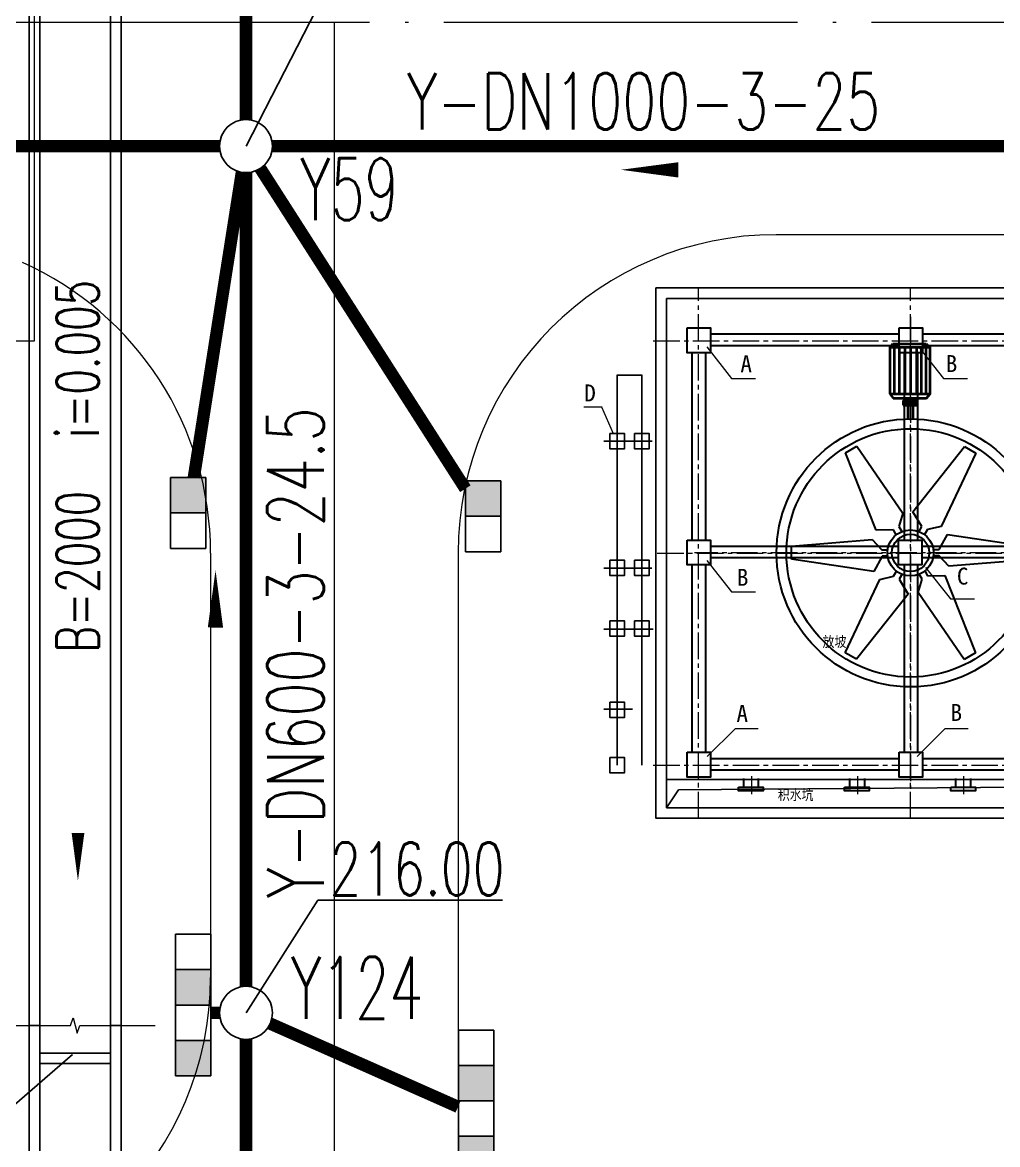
# Model space of a CAD drawing. Header units: metres. Extents: x 497246 to 997717, y 2998582 to 5998198.
# Drawn here: x 500270.81 to 500298.4, y 2999034.61 to 2999066.33 of the extents above; entities that cross this region are included whole.
import ezdxf
from ezdxf.enums import TextEntityAlignment as Align

# ---------------------------------------------------------------- set-up
doc = ezdxf.new("R2010")
doc.units = ezdxf.units.M
doc.header["$LTSCALE"] = 1000
for name, pattern in [('ACAD_ISO04W100', [30, 24, -3, 0, -3]), ('CENTER2', [1.125, 0.75, -0.125, 0.125, -0.125]), ('CONTINOUS', [0]), ('DASHED', [19.049999999999997, 12.7, -6.35]), ('DOTE', [2.4200000000000004, 2, -0.2, 0.02, -0.2])]:
    doc.linetypes.add(name, pattern=pattern)
doc.layers.get('0').update_dxf_attribs({"linetype": 'CONTINUOUS'})
doc.layers.get('Defpoints').update_dxf_attribs({"linetype": 'CONTINUOUS'})
for name, color, linetype in [('0000zhuhuizhi', 6, 'CONTINUOUS'), ('BEAM', 4, 'DASHED'), ('COLU', 2, 'CONTINUOUS'), ('DIM', 3, 'CONTINUOUS'), ('HATCH', 254, 'CONTINUOUS'), ('PIPE-雨水', 4, 'CONTINUOUS'), ('PUB_TEXT', 7, 'CONTINUOUS'), ('TEXT_雨水', 7, 'CONTINUOUS'), ('TWT_雨水口', 4, 'CONTINUOUS'), ('WELL_雨水', 4, 'CONTINUOUS'), ('挡墙护坡', 5, 'CONTINUOUS'), ('污水沟', 30, 'CONTINUOUS'), ('雨水标注', 100, 'CONTINUOUS')]:
    doc.layers.add(name, color=color, linetype=linetype)
for name, color, linetype, lineweight in [('THIN', 3, 'CONTINUOUS', 20), ('zsx', 7, 'CONTINUOUS', 40), ('中实线', 7, 'CONTINUOUS', 30), ('中心线', 1, 'CENTER2', 15), ('桁架-管廊', 6, 'CONTINUOUS', 0), ('细实线', 6, 'CONTINUOUS', 13), ('道路', 4, 'CONTINUOUS', 15), ('道路中线', 1, 'DOTE', 13)]:
    doc.layers.add(name, color=color, linetype=linetype, lineweight=lineweight)
doc.styles.add('_TWT_WELL', font='SIMPLEX', dxfattribs={"width": 0.8, "height": 3.5, "bigfont": 'HZTXT'})
doc.styles.add('HZTXT', font='txt', dxfattribs={"width": 0.7, "bigfont": 'HZTXT'})
doc.styles.get("Standard").update_dxf_attribs({"font": 'rs.shx', "bigfont": 'hztxt.shx'})
doc.styles.add('TG_LINETYPE', font='SIMPLEX', dxfattribs={"width": 0.8, "height": 3, "bigfont": 'HZTXT'})
doc.styles.add('建筑图样式', font='simfang.ttf')
doc.linetypes.add('TG_Y', pattern='A,2,-0.3,["Y",TG_LINETYPE,S=0.1,R=0,X=-0.23,Y=-0.15],0', length=2.3)
doc.dimstyles.new('ISO-25', dxfattribs={"dimtxt": 2.5, "dimasz": 2.5, "dimexe": 1.25, "dimexo": 0.625, "dimtad": 1, "dimdsep": 46, "dimtxsty": 'Standard', "dimcen": 2.5, "dimadec": 0, "dimazin": 0, "dimtfac": 1, "dimtmove": 0, "dimatfit": 3, "dimfxl": 1, "dimarcsym": 0})

# ---------------------------------------------------------------- blocks, each defined once
blk = doc.blocks.new('格栅池')
at = {"layer": 'COLU'}
for p, q in [((5090028.3463272, -371837.6983834254), (5090328.3463272, -371537.6983834254)), ((5103228.3463272, -371837.6983834254), (5102928.3463272, -371537.6983834254)), ((5090328.3463272, -381737.6983834282), (5090028.3463272, -381437.6983834282)), ((5102928.3463272, -381737.6983834282), (5103228.3463272, -381437.6983834282))]:
    blk.add_line(p, q, dxfattribs=at)
for points in [[(5075230.905433385, -365437.6983834251), (5075230.905433385, -365137.6983834251), (5092228.3463272, -365137.6983834251), (5092228.3463272, -365437.6983834251)], [(5076309.607094429, -367437.6983834251), (5076009.607094429, -367437.6983834251), (5076009.607094429, -365437.6983834251), (5076309.607094429, -365437.6983834251)], [(5084609.607094429, -367437.6983834251), (5084309.607094429, -367437.6983834251), (5084309.607094429, -365437.6983834251), (5084609.607094429, -365437.6983834251)], [(5092228.3463272, -367437.6983834251), (5091928.3463272, -367437.6983834251), (5091928.3463272, -365437.6983834251), (5092228.3463272, -365437.6983834251)], [(5075230.905433385, -367737.6983834251), (5075230.905433385, -367437.6983834251), (5089728.3463272, -367437.6983834249), (5089728.3463272, -367737.6983834249)], [(5089728.3463272, -367437.6983834263), (5090028.3463272, -367437.6983834263), (5090028.3463272, -381737.6983834282), (5089728.3463272, -381737.6983834282)], [(5103528.3463272, -367437.6983834263), (5103528.3463272, -367737.6983834263), (5091228.3463272, -367737.6983834263), (5091228.3463272, -367437.6983834263)], [(5091928.346327201, -367737.6983834263), (5092228.346327201, -367737.6983834263), (5092228.3463272, -368087.6983834254), (5091928.3463272, -368087.6983834254)], [(5101228.346327201, -367737.6983834263), (5101528.346327201, -367737.6983834263), (5101528.3463272, -368087.6983834254), (5101228.3463272, -368087.6983834254)], [(5103228.3463272, -367737.6983834263), (5103528.3463272, -367737.6983834263), (5103528.3463272, -381737.6983834282), (5103228.3463272, -381737.6983834282)], [(5091928.346327201, -369087.6983834254), (5092228.346327201, -369087.6983834254), (5092228.3463272, -369987.6983834254), (5091928.3463272, -369987.6983834254)], [(5101228.346327201, -369087.6983834254), (5101528.346327201, -369087.6983834254), (5101528.3463272, -369987.6983834254), (5101228.3463272, -369987.6983834254)], [(5101228.346327201, -369387.6983834254), (5101228.346327201, -369687.6983834254), (5092228.346327201, -369687.6983834254), (5092228.346327201, -369387.6983834254)], [(5091928.346327201, -370987.6983834254), (5092228.346327201, -370987.6983834254), (5092228.3463272, -371237.6983834254), (5091928.3463272, -371237.6983834254)], [(5101228.346327201, -370987.6983834254), (5101528.346327201, -370987.6983834254), (5101528.3463272, -371237.6983834254), (5101228.3463272, -371237.6983834254)], [(5101928.3463272, -371237.6983834254), (5101928.3463272, -371537.6983834254), (5090028.3463272, -371537.6983834254), (5090028.3463272, -371237.6983834254)], [(5102928.3463272, -371537.6983834254), (5102928.3463272, -371237.6983834254), (5103228.3463272, -371237.6983834272), (5103228.3463272, -371537.6983834272)], [(5103228.3463272, -378337.6983834269), (5103228.3463272, -378637.6983834269), (5090028.3463272, -378637.6983834269), (5090028.3463272, -378337.6983834269)], [(5103528.3463272, -381737.6983834282), (5103528.3463272, -382037.6983834282), (5089728.3463272, -382037.6983834282), (5089728.3463272, -381737.6983834282)]]:
    blk.add_lwpolyline(points, close=True, dxfattribs=at)
at = {"layer": 'DIM'}
for p, q in [((5090028.3463272, -367737.6983834263), (5091228.3463272, -367437.6983834263)), ((5091228.3463272, -367737.6983834263), (5090028.3463272, -367437.6983834263)), ((5091928.346327201, -369087.6983834191), (5092228.3463272, -368087.6983834254)), ((5091928.346327201, -368087.6983834254), (5092228.3463272, -369087.6983834254)), ((5101228.346327201, -369087.6983834191), (5101528.3463272, -368087.6983834254)), ((5101228.346327201, -368087.6983834254), (5101528.3463272, -369087.6983834254)), ((5091928.3463272, -370987.6983834254), (5092228.346327201, -369987.6983834254)), ((5091928.3463272, -369987.6983834256), (5092228.346327201, -370987.6983834254)), ((5101228.3463272, -370987.6983834254), (5101528.346327201, -369987.6983834254)), ((5101228.3463272, -369987.6983834256), (5101528.346327201, -370987.6983834254)), ((5101928.3463272, -371537.6983834254), (5102928.3463272, -371237.6983834254)), ((5102928.3463272, -371537.6983834254), (5101928.3463272, -371237.6983834254))]:
    blk.add_line(p, q, dxfattribs=at)
for points in [[(5090028.3463272, -367437.6983834263), (5091228.3463272, -367437.6983834263), (5091228.3463272, -367737.6983834263), (5090028.3463272, -367737.6983834263)], [(5091928.346327201, -369087.6983834254), (5092228.3463272, -369087.6983834254), (5092228.3463272, -368087.6983834254), (5091928.346327201, -368087.6983834254)], [(5101228.346327201, -369087.6983834254), (5101528.3463272, -369087.6983834254), (5101528.3463272, -368087.6983834254), (5101228.346327201, -368087.6983834254)], [(5091928.3463272, -369987.6983834256), (5092228.346327201, -369987.6983834256), (5092228.346327201, -370987.6983834254), (5091928.3463272, -370987.6983834254)], [(5101228.3463272, -369987.6983834256), (5101528.346327201, -369987.6983834256), (5101528.346327201, -370987.6983834254), (5101228.3463272, -370987.6983834254)], [(5101928.3463272, -371237.6983834254), (5102928.3463272, -371237.6983834254), (5102928.3463272, -371537.6983834254), (5101928.3463272, -371537.6983834254)]]:
    blk.add_lwpolyline(points, close=True, dxfattribs=at)
at = {"layer": 'THIN'}
blk.add_lwpolyline([(5075230.905433385, -368916.0595740431), (5075230.905433385, -366567.6983834251), (5075010.905433385, -366497.6983834251), (5075450.905433385, -366377.6983834251), (5075230.905433385, -366307.6983834251), (5075230.905433385, -364174.149916982)], dxfattribs=at)
blk = doc.blocks.new('污水池顶梁')
at = {"layer": 'BEAM', "linetype": 'CONTINOUS'}
for p, q in [((1166187.184140353, -13596.13766066916), (1166187.184140353, -12496.13766066916)), ((1166187.184140352, -13596.13766066916), (1165087.184140353, -13596.13766066916)), ((1164787.184140353, -16121.13766067056), (1163587.184140354, -16121.13766067056)), ((1163587.184140353, -16121.13766067056), (1163587.184140353, -17121.13766067056)), ((1157687.184140352, -17121.13766067056), (1154587.184140351, -17121.13766067056)), ((1164787.184140353, -17121.13766067056), (1163587.184140354, -17121.13766067056)), ((1157687.184140352, -17421.13766067056), (1154587.184140351, -17421.13766067056)), ((1165087.184140353, -17996.13766066916), (1166637.184140353, -17996.13766066916)), ((1166937.184140353, -17996.13766066823), (1168587.184140352, -17996.13766066823)), ((1165087.184140353, -19496.13766066171), (1166637.184140353, -19496.13766066171)), ((1166937.184140354, -19496.13766066916), (1168587.184140352, -19496.13766066916)), ((1165087.184140353, -20996.13766066823), (1166637.184140353, -20996.13766066823)), ((1166937.184140354, -20996.13766067568), (1168587.184140352, -20996.13766067568)), ((1165087.184140353, -22496.13766066916), (1166637.184140353, -22496.13766066916)), ((1166937.184140353, -22496.13766066916), (1168587.184140352, -22496.13766066916)), ((1157687.184140353, -22596.13766066963), (1154587.184140351, -22596.13766066963)), ((1157987.184140352, -23196.13766066963), (1159187.184140351, -23196.13766066963)), ((1159187.184140351, -23196.13766066963), (1159187.184140351, -24196.13766066963)), ((1157987.184140352, -24196.13766066963), (1159187.184140351, -24196.13766066963)), ((1162187.001530574, -24496.13766066963), (1162187.001530574, -25696.13766066963)), ((1162187.001530574, -24496.13766066963), (1163387.001530575, -24496.13766066963)), ((1163387.001530574, -24496.13766066963), (1163387.001530574, -25696.13766066963)), ((1167387.184140353, -25696.13766066916), (1167387.184140353, -24596.13766067009)), ((1167387.184140353, -24596.13766066916), (1168587.184140352, -24596.13766066916))]:
    blk.add_line(p, q, dxfattribs=at)
at = {"layer": 'BEAM'}
for p, q in [((1166387.184140353, -14396.13766066916), (1166387.184140353, -12496.13766066916)), ((1166187.184140352, -13796.13766066916), (1165087.184140353, -13796.13766066916)), ((1166187.184140353, -14396.13766066916), (1166187.184140353, -13796.13766066916)), ((1164787.184140353, -15821.13766067056), (1157987.184140352, -15821.13766067056)), ((1163387.184140353, -16121.13766067056), (1157987.184140352, -16121.13766067056)), ((1163387.184140353, -16121.13766067056), (1163387.184140353, -17121.13766067056)), ((1165087.184140353, -16071.13766066823), (1166637.184140353, -16071.13766066823)), ((1166937.184140353, -16071.13766066823), (1168587.184140352, -16071.13766066823)), ((1165087.184140353, -16321.13766066823), (1166637.184140353, -16321.13766066823)), ((1166937.184140353, -16321.13766066823), (1168587.184140352, -16321.13766066823)), ((1163387.184140353, -17121.13766067056), (1157987.184140352, -17121.13766067056)), ((1164787.184140353, -17421.13766067056), (1157987.184140352, -17421.13766067056)), ((1165087.184140353, -18246.13766066916), (1166637.184140353, -18246.13766066916)), ((1166937.184140353, -18246.13766066823), (1168587.184140352, -18246.13766066823)), ((1165087.184140353, -19246.13766066171), (1166637.184140353, -19246.13766066171)), ((1166937.184140354, -19246.13766066916), (1168587.184140352, -19246.13766066916)), ((1157987.184140352, -20096.13766066963), (1164787.184140353, -20096.13766066963)), ((1157987.184140352, -20396.13766066963), (1164787.184140353, -20396.13766066963)), ((1165087.184140353, -21246.13766066823), (1166637.184140353, -21246.13766066823)), ((1166937.184140354, -21246.13766067568), (1168587.184140352, -21246.13766067568)), ((1165087.184140353, -22246.13766066916), (1166637.184140353, -22246.13766066916)), ((1166937.184140353, -22246.13766066916), (1168587.184140352, -22246.13766066916)), ((1157687.184140353, -22896.13766066963), (1154587.184140351, -22896.13766066963)), ((1157987.184140352, -22896.13766066963), (1164787.184140353, -22896.13766066963)), ((1159387.184140351, -23196.13766066963), (1159387.184140351, -24196.13766066963)), ((1159387.184140351, -23196.13766066963), (1164787.184140353, -23196.13766066963)), ((1167187.184140353, -25696.13766066916), (1167187.184140353, -23996.13766066916)), ((1167387.184140353, -24396.13766067009), (1167387.184140353, -23996.13766066916)), ((1159387.184140351, -24196.13766066963), (1164787.184140353, -24196.13766066963)), ((1167387.184140353, -24396.13766066916), (1168587.184140352, -24396.13766066916)), ((1157987.184140352, -24496.13766066963), (1161987.001530574, -24496.13766066963)), ((1161987.001530574, -24496.13766066963), (1161987.001530574, -25696.13766066963)), ((1163587.001530574, -24496.13766066963), (1163587.001530574, -25696.13766066963)), ((1163587.001530574, -24496.13766066963), (1164787.184140353, -24496.13766066963))]:
    blk.add_line(p, q, dxfattribs=at)
at = {"layer": 'DIM', "color": 0}
for p, q in [((1162187.00153058, -25696.1376606687), (1162330.795239177, -24657.87773059728)), ((1162330.795239177, -24657.87773059728), (1163387.001530574, -24496.13766066963))]:
    blk.add_line(p, q, dxfattribs=at)
for points in [[(1163587.184140353, -16121.13766067056), (1164787.184140353, -16121.13766067056), (1164787.184140353, -17121.13766067056), (1163587.184140353, -17121.13766067056)], [(1162187.00153058, -24496.13766066963), (1163387.001530574, -24496.13766066963), (1163387.001530574, -25696.1376606687), (1162187.00153058, -25696.1376606687)], [(1161387.184140351, -25496.1376606694), (1161587.184140351, -25496.1376606694), (1161587.184140351, -25696.1376606694), (1161387.184140351, -25696.1376606694)]]:
    blk.add_lwpolyline(points, close=True, dxfattribs=at)
for points in [[(1163587.184140354, -17121.13766067056), (1163747.837829062, -16255.88864312274), (1164787.184140353, -16121.13766066576)], [(1161387.184140351, -25496.1376606694), (1161546.771225251, -25524.86908559524), (1161587.184140351, -25696.1376606694)]]:
    blk.add_lwpolyline(points, dxfattribs=at)
blk.add_circle((1160087.184140353, -25596.14438136286), 100, dxfattribs=at)
at = {"layer": 'HATCH'}
blk.add_lwpolyline([(1157987.184140352, -23196.13766066963), (1159187.184140352, -23196.13766066963), (1159187.184140352, -24196.13766066963), (1157987.184140352, -24196.13766066963)], close=True, dxfattribs=at)
blk.add_lwpolyline([(1157987.184140352, -24196.13766066963), (1158146.220409005, -23362.34537040675), (1159187.184140351, -23196.13766066963)], dxfattribs=at)
at = {"layer": 'HATCH', "const_width": 20}
blk.add_lwpolyline([(1162465.355516948, -25696.13766066963), (1162465.355516948, -25396.13766066963), (1163065.355516948, -25396.13766066963), (1163065.355516948, -25696.1376606687)], dxfattribs=at)
at = {"layer": 'THIN', "color": 0}
for p, q in [((1165087.184140353, -12596.13766066916), (1165932.276871623, -12785.70786881167)), ((1165932.276871623, -12785.70786881167), (1166187.184140352, -13596.13766066451)), ((1165687.18414036, -13996.13766067382), (1165917.559635227, -14056.80144311488)), ((1165917.559635227, -14056.80144311488), (1165987.184140353, -14296.13766067196)), ((1167587.184140361, -13996.13766067382), (1167817.559635227, -14056.80144311488)), ((1167817.559635227, -14056.80144311488), (1167887.184140353, -14296.13766067196)), ((1165087.184140353, -14696.13766066916), (1166410.921234332, -14849.35639405344)), ((1166410.921234332, -14849.35639405344), (1166587.184140353, -15896.13766066823)), ((1166587.184140335, -23696.13766067009), (1166587.184140353, -14696.13766067009)), ((1166987.184140335, -23696.13766067009), (1166987.184140353, -14696.13766067009)), ((1166587.184140353, -15896.13766066823), (1165087.184140353, -15896.13766066823)), ((1168587.184140352, -15896.13766066823), (1166987.184140351, -15896.13766066544)), ((1165087.184140353, -16496.13766066916), (1166291.617679831, -16741.14911634102)), ((1166587.184140353, -16496.13766066916), (1165087.184140353, -16496.13766066916)), ((1166987.184140353, -16496.13766066637), (1168263.099351992, -16733.03491453268)), ((1168587.184140352, -16496.13766066916), (1166987.184140351, -16496.13766066637)), ((1166291.617679831, -16741.14911634102), (1166587.184140353, -17996.13766066916)), ((1168263.099351992, -16733.03491453268), (1168487.184140353, -17996.13766066916)), ((1155008.982374175, -18324.09395147627), (1157687.184140352, -17421.13766067056)), ((1154587.184140351, -22546.13766066963), (1155008.982374175, -18324.09395147627)), ((1165087.184140353, -19496.13766066916), (1166392.278537141, -19690.66392134037)), ((1166987.184140343, -19496.13766066916), (1168292.278537141, -19690.66392134037)), ((1166392.278537141, -19690.66392134037), (1166587.184140353, -20996.13766066823)), ((1168292.278537141, -19690.66392134037), (1168487.184140355, -20996.13766067568)), ((1165087.184140353, -22496.13766066916), (1166359.821109515, -22744.7447618423)), ((1166987.184140337, -22496.13766066916), (1168313.197806232, -22711.99680309277)), ((1166359.821109515, -22744.7447618423), (1166587.184140353, -23696.13766067009)), ((1168313.197806232, -22711.99680309277), (1168487.184140353, -23696.13766066916)), ((1165687.18414036, -23996.13766067103), (1165917.559635227, -24056.80144311208)), ((1165917.559635227, -24056.80144311208), (1165987.184140353, -24296.13766066916)), ((1167587.184140353, -23996.13766066916), (1167815.325666791, -24041.39630451705)), ((1167815.325666791, -24041.39630451705), (1167887.184140353, -24296.13766066916)), ((1167563.328433082, -24834.19852379453), (1168587.184140353, -24596.13766066916)), ((1167387.184140353, -25696.13766066916), (1167563.328433082, -24834.19852379453))]:
    blk.add_line(p, q, dxfattribs=at)
for points in [[(1165987.184140353, -13996.13766067382), (1165987.184140353, -14296.13766067196), (1165687.184140353, -14296.13766067196), (1165687.184140353, -13996.13766067382)], [(1167887.184140353, -13996.13766067382), (1167887.184140353, -14296.13766067196), (1167587.184140353, -14296.13766067196), (1167587.184140353, -13996.13766067382)], [(1165987.184140353, -23996.13766067103), (1165987.184140353, -24296.13766066916), (1165687.184140353, -24296.13766066916), (1165687.184140353, -23996.13766067103)], [(1167887.184140353, -23996.13766066916), (1167887.184140353, -24296.13766066916), (1167587.184140353, -24296.13766066916), (1167587.184140353, -23996.13766066916)]]:
    blk.add_lwpolyline(points, close=True, dxfattribs=at)
blk = doc.blocks.new('567FGHNVB423')
at = {"layer": 'BEAM'}
for p, q in [((851369.177460996, -164140.8899645205), (851369.1774609962, -164690.8899645203)), ((851569.177460996, -164140.8899645203), (851569.1774609964, -164940.8899645203)), ((850719.1774609946, -164740.8899645191), (851319.1774609964, -164740.8899645191)), ((850719.1774609946, -164940.8899645191), (851519.1774609946, -164940.8899645191))]:
    blk.add_line(p, q, dxfattribs=at)
at = {"layer": 'DIM'}
for p, q in [((851819.177460996, -164140.8899645202), (851819.1774609964, -164940.8899645202)), ((853819.1774609964, -164140.8899645191), (852069.1774609964, -164140.8899645191)), ((852069.1774609964, -164140.8899645191), (852069.1774609964, -164940.8899645191)), ((852319.177460996, -164140.8899645199), (852319.1774609964, -164940.8899645199)), ((852569.177460996, -164140.8899645198), (852569.1774609964, -164940.8899645198)), ((852819.177460996, -164140.8899645197), (852819.1774609964, -164940.8899645197)), ((853069.177460996, -164140.8899645195), (853069.1774609964, -164940.8899645195)), ((853319.177460996, -164140.8899645194), (853319.1774609964, -164940.8899645194)), ((853569.177460996, -164140.8899645192), (853569.1774609964, -164940.8899645192)), ((853819.1774609964, -164940.8899645191), (853819.1774609964, -164140.8899645191)), ((853819.177460996, -164140.8899645191), (853819.1774609964, -164940.8899645191)), ((850719.1774609946, -167940.88996452), (850719.1774609946, -164940.8899645191)), ((851519.1774609946, -164940.8899645191), (851519.1774609946, -167940.88996452)), ((851519.1774609946, -164940.8899645191), (853819.1774609964, -164940.8899645191)), ((851519.1774609946, -165190.88996452), (850719.1774609946, -165190.88996452)), ((851519.1774609946, -165440.88996452), (850719.1774609946, -165440.88996452)), ((851519.1774609946, -165690.88996452), (850719.1774609946, -165690.88996452)), ((851519.1774609946, -165940.88996452), (850719.1774609946, -165940.88996452)), ((851519.1774609946, -166190.88996452), (850719.1774609946, -166190.88996452)), ((851519.1774609946, -166440.88996452), (850719.1774609946, -166440.88996452)), ((851519.1774609946, -166690.88996452), (850719.1774609946, -166690.88996452)), ((851519.1774609946, -166940.88996452), (850719.1774609946, -166940.88996452)), ((851519.1774609946, -167190.88996452), (850719.1774609946, -167190.88996452)), ((851519.1774609946, -167440.88996452), (850719.1774609946, -167440.88996452)), ((851519.1774609946, -167690.88996452), (850719.1774609946, -167690.88996452)), ((851519.1774609946, -167940.88996452), (850719.1774609946, -167940.88996452))]:
    blk.add_line(p, q, dxfattribs=at)
for points in [[(859719.1774609974, -167765.88996452), (860919.1774609971, -167765.88996452), (860919.1774609971, -168765.88996452), (859719.1774609974, -168765.88996452)], [(854119.1774609957, -174840.8899645191), (855319.1774609946, -174840.8899645191), (855319.1774609946, -175840.8899645191), (854119.1774609957, -175840.8899645191)], [(858318.9948512244, -176140.8899645191), (859518.9948512183, -176140.8899645191), (859518.9948512183, -177340.8899645191), (858318.9948512244, -177340.8899645191)]]:
    blk.add_lwpolyline(points, close=True, dxfattribs=at)
at = {"layer": 'HATCH', "color": 5, "rotation": 270}
blk.add_blockref('格栅池', (1232456.875844424, 4925887.45636268), dxfattribs=at)
at = {"layer": 'THIN', "linetype": 'CONTINOUS'}
blk.add_blockref('污水池顶梁', (-303868.0066793561, -151644.7523038494), dxfattribs=at)
blk = doc.blocks.new('*D223')
at = {"layer": 'Defpoints', "color": 0, "transparency": 16777216}
for p in [(-400.0431243436177, 12531.97996091637), (-1100.000000000116, 11078.37747279373), (-400.0431243436178, 11078.37747279371)]:
    blk.add_point(p, dxfattribs=at)
at = {"layer": '细实线', "color": 0, "lineweight": -2, "transparency": 16777216}
for p, q in [((-1100.000000000116, 11079.00247279373), (-1100.000000000116, 12533.22996091637)), ((-1097.500000000116, 12531.97996091637), (-402.5431243436177, 12531.97996091637)), ((-400.0431243436178, 11079.00247279371), (-400.0431243436177, 12533.22996091637))]:
    blk.add_line(p, q, dxfattribs=at)
at = {"layer": '细实线', "color": 0, "transparency": 16777216}
for points in [[(-1097.500000000116, 12532.39662758304), (-1097.500000000116, 12531.56329424971), (-1100.000000000116, 12531.97996091637)], [(-402.5431243436177, 12532.39662758304), (-402.5431243436177, 12531.56329424971), (-400.0431243436177, 12531.97996091637)]]:
    blk.add_solid(points, dxfattribs=at)
at = {"layer": '细实线', "color": 0, "lineweight": -2, "transparency": 16777216, "insert": (-750.0215621718671, 12533.85496091637), "char_height": 2.5, "attachment_point": 5}
blk.add_mtext('700', dxfattribs=at)
blk = doc.blocks.new('A$C45573BBB')
at = {"layer": 'zsx'}
for p, q in [((-587.9144247664372, 5803.629601939661), (-499.7816336723045, 5909.376897123017)), ((-499.7816336723045, 5909.376897123017), (440.9119520804379, 5909.376897123017)), ((-449.387508929125, 4496.048096598046), (-449.387508929125, 5803.629601939661)), ((-315.002584060072, 4496.048096598046), (-315.002584060072, 5803.629601939661)), ((-155.4204487642273, 4496.048096598046), (-155.4204487642273, 5803.629601939661)), ((4.161390421329997, 4496.048096598046), (4.161390421329997, 5803.629601939661)), ((180.541567298118, 4496.048096598046), (180.541567298118, 5803.629601939661)), ((314.9261960570002, 4496.048096598046), (314.9261960570002, 5803.629601939661)), ((440.9119520804379, 5909.376897123017), (550.7217942768475, 5803.629601939661)), ((440.9119520804379, 4496.048096598046), (440.9119520804379, 5803.629601939661)), ((-587.9144247664372, 4496.048096598046), (-491.3827609369764, 4373.525888752454)), ((449.3111209260533, 4373.525888752454), (550.7217942768475, 4496.048096598046)), ((-491.3827609369764, 4373.525888752454), (449.3111209260533, 4373.525888752454)), ((-211.0198965864256, 4230.69309907125), (183.3226352974307, 4230.69309907125))]:
    blk.add_line(p, q, dxfattribs=at)
for points in [[(-587.9144247664372, 4496.048096598061), (550.7217942768475, 4496.048096598061), (550.7217942768475, 5803.629601939661), (-587.9144247664372, 5803.629601939661)], [(-211.0198965864256, 4176.771644385917), (183.3226352974307, 4176.771644385917), (183.3226352974307, 4292.91000023995), (-211.0198965864256, 4292.91000023995)]]:
    blk.add_lwpolyline(points, close=True, dxfattribs=at)
for points in [[(-74.03778821846936, 4373.525888752469), (-74.03778821846936, 4292.91000023995)], [(-74.03778821846936, 4176.771644385917), (-74.03778821846936, 3787.214874312544)], [(71.24636481457856, 4292.91000023995), (71.24636481457856, 4373.525888752469)], [(71.24636481457856, 3787.268394889608), (71.24636481457856, 4176.771644385917)]]:
    blk.add_lwpolyline(points, dxfattribs=at)
at = {"layer": '中实线'}
for p, q in [((-1841.013078608667, 2829.165680669263), (-1520.414008344524, 3014.263640188234)), ((-1520.414008344524, 3014.263640188234), (-215.2322728423169, 1123.818555506041)), ((67.18802187847905, 1163.442423024695), (1529.622811670299, 3008.946935109125)), ((1529.622811670299, 3008.946935109125), (1850.221881934558, 2823.848975590176)), ((-973.9766832406167, 639.9077452891506), (-1841.013078608667, 2829.165680669263)), ((1850.221881934558, 2823.848975590176), (865.6392818914028, 748.3058937487513)), ((-215.2322728423169, 1123.818555506041), (-331.1436388909351, 746.9072985894963)), ((322.1208545055706, 744.9660386802352), (67.18802187847905, 1163.442423024695)), ((-484.0990872009424, 651.4478624307303), (-973.9766832406167, 639.9077452891506)), ((-403.0699654672062, 511.1013066951491), (-484.0990872009424, 651.4478624307303)), ((-331.1436388909351, 746.9072985894963), (-247.6000750425737, 602.2056013587135)), ((241.0917327718344, 604.619482944654), (322.1208545055706, 744.9660386802352)), ((481.2688754049595, 660.2324528759491), (397.7253115565982, 515.5307556451662)), ((865.6392818914028, 748.3058937487513), (481.2688754049595, 660.2324528759491)), ((-3370.635890278965, 190.41466459808), (-1080.87155473372, 375.5126617572969)), ((-1080.87155473372, 375.5126617572969), (-812.4125142960111, 86.67484571355453)), ((806.219941706513, 93.51817624949763), (1041.164705119096, 523.5346777355371)), ((1041.164705119096, 523.5346777355371), (3370.635890278965, 179.7812544398548)), ((-3370.635890278965, -179.7812544398548), (-3370.635890278965, 190.41466459808)), ((-812.4125142960111, 86.67484571355453), (-645.3253865991719, 86.67484571355453)), ((644.1616982389241, 93.51817624949763), (806.219941706513, 93.51817624949763)), ((3370.635890278965, 179.7812544398548), (3370.635890278965, -190.41466459808)), ((-1041.164705119212, -523.5346777355371), (-3370.635890278965, -179.7812544398548)), ((-806.219941706513, -93.51817624949763), (-1041.164705119212, -523.5346777355371)), ((-644.1616982390406, -93.51817624949763), (-806.219941706513, -93.51817624949763)), ((812.4125142960111, -86.67484571355453), (645.3253865991719, -86.67484571355453)), ((1080.87155473372, -375.5126617572969), (812.4125142960111, -86.67484571355453)), ((3370.635890278965, -190.41466459808), (1080.87155473372, -375.5126617572969)), ((-481.268875405076, -660.2324528759418), (-397.7253115567146, -515.5307556451662)), ((-241.0917327718344, -604.6194829446395), (-322.1208545055706, -744.9660386802352)), ((331.1436388909351, -746.9072985894891), (247.6000750425737, -602.2056013586989)), ((403.0699654670898, -511.1013066951346), (484.0990872009424, -651.4478624307303)), ((-1850.221881934558, -2823.848975590161), (-865.6392818914028, -748.3058937487513)), ((-865.6392818914028, -748.3058937487513), (-481.268875405076, -660.2324528759418)), ((-322.1208545055706, -744.9660386802352), (-67.18802187847905, -1163.442423024702)), ((215.2322728423169, -1123.818555506041), (331.1436388909351, -746.9072985894891)), ((484.0990872009424, -651.4478624307303), (973.9766832406167, -639.9077452891433)), ((973.9766832406167, -639.9077452891433), (1841.013078608667, -2829.165680669263)), ((-67.18802187847905, -1163.442423024702), (-1529.622811670299, -3008.946935109132)), ((1520.414008344407, -3014.263640188226), (215.2322728423169, -1123.818555506041)), ((-1529.622811670299, -3008.946935109132), (-1850.221881934558, -2823.848975590161)), ((1841.013078608667, -2829.165680669263), (1520.414008344407, -3014.263640188226))]:
    blk.add_line(p, q, dxfattribs=at)
for points in [[(-4863.710809847107, -6626.247600215604), (-4166.368549913052, -6626.247600215604), (-4166.368549913052, -6722.740448601362), (-4863.710809847107, -6722.740448601362)], [(-1863.710809847224, -6626.247600215604), (-1166.368549913168, -6626.247600215604), (-1166.368549913168, -6722.740448601362), (-1863.710809847224, -6722.740448601362)], [(1136.289190152776, -6626.247600215604), (1833.631450086832, -6626.247600215604), (1833.631450086832, -6722.740448601362), (1136.289190152776, -6722.740448601362)], [(4136.289190152776, -6626.247600215604), (4833.631450086832, -6626.247600215604), (4833.631450086832, -6722.740448601362), (4136.289190152776, -6722.740448601362)]]:
    blk.add_lwpolyline(points, close=True, dxfattribs=at)
for points in [[(-4715.869586314657, -6626.247600215604), (-4715.869586314657, -6383.075146384028)], [(-4305.338535749353, -6383.075146384028), (-4305.338535749353, -6626.247600215604)], [(-1715.869586314773, -6626.247600215604), (-1715.869586314773, -6383.075146384028)], [(-1305.33853574947, -6383.075146384028), (-1305.33853574947, -6626.247600215604)], [(1284.130413685227, -6626.247600215604), (1284.130413685227, -6383.075146384028)], [(1694.66146425053, -6383.075146384028), (1694.66146425053, -6626.247600215604)], [(4284.130413685227, -6626.247600215604), (4284.130413685227, -6383.075146384028)], [(4694.66146425053, -6383.075146384028), (4694.66146425053, -6626.247600215604)]]:
    blk.add_lwpolyline(points, dxfattribs=at)
for centre, radius in [((0, 7.275957614183426e-12), 3789.422409136617), ((0, 7.275957614183426e-12), 3509.64944554044), ((0, -0.7420950567320688), 651.0217294567625), ((0, -0.7420950567320688), 526.5204413616951)]:
    blk.add_circle(centre, radius, dxfattribs=at)
at = {"layer": '中心线'}
for p, q in [((0, 6673.526091207837), (0, -6673.526091207837)), ((6925.226668064715, 0.7420950567320688), (-6113.774733282044, 0.7420950567320688)), ((-4499.999999999884, -6310.068978064497), (-4499.999999999884, -6818.406906160744)), ((-1500, -6310.068978064497), (-1500, -6818.406906160744)), ((1500, -6310.068978064497), (1500, -6818.406906160744)), ((4500, -6310.068978064497), (4500, -6818.406906160744))]:
    blk.add_line(p, q, dxfattribs=at)
blk = doc.blocks.new('$TwtSys$00000187')
blk.add_circle((0, 0), 0.5)
blk = doc.blocks.new('$TwtSys$00000425')
for p, q in [((-1000, -250), (-1000, 250)), ((-1000, 250), (0, 250)), ((-500, -250), (-500, 250)), ((0, 250), (1000, 250)), ((0, 250), (0, -250)), ((0, -250), (0, 250)), ((500, -250), (500, 250)), ((1000, 250), (1000, -250)), ((0, -250), (-1000, -250)), ((1000, -250), (0, -250))]:
    blk.add_line(p, q)
for points in [[(-500, 250), (0, 250), (-500, -250), (0, -250)], [(500, 250), (1000, 250), (500, -250), (1000, -250)]]:
    blk.add_solid(points)
blk = doc.blocks.new('$TwtSys$00000424')
for p, q in [((-500, 250), (500, 250)), ((-500, -250), (-500, 250)), ((0, -250), (0, 250)), ((500, 250), (500, -250)), ((500, -250), (-500, -250))]:
    blk.add_line(p, q)
blk.add_solid([(0, 250), (500, 250), (0, -250), (500, -250)])
blk = doc.blocks.new('A$C7E852D94')
for p, q in [((38100, 1100), (300, 1100)), ((638.4166498471895, 807.3446518046476), (38100, 1100)), ((300, 300), (638.4166498471895, 807.3446518046476))]:
    blk.add_line(p, q)
blk.add_lwpolyline([(4432.327233988952, 4105.732141309614, 0, 200, 0), (4432.327233988952, 4528.88191774513, 0, 0, 0), (4432.327233988952, 5269.257962307034, 0, 0, 0)], format="xyseb")
blk.add_lwpolyline([(300, 1100), (38100, 1100), (38100, 300), (300, 300)], close=True)
at = {"layer": '0000zhuhuizhi'}
for points in [[(0, 15000), (38400, 15000), (38400, 0), (0, 0)], [(300, 14700), (38100, 14700), (38100, 300), (300, 300)]]:
    blk.add_lwpolyline(points, close=True, dxfattribs=at)
at = {"layer": '中实线'}
blk.add_line((0, 15000), (13200, 15007.22524691316), dxfattribs=at)
at = {"layer": '中实线', "linetype": 'ByBlock'}
for p, q in [((1537.521309683099, 13692.67246248806), (6876.92791862681, 13692.67246248806)), ((7537.521309689968, 13692.67246248806), (12846.24297149607, 13692.67246248809)), ((6876.92791862681, 13359.31786314436), (1537.521309683099, 13359.31786314436)), ((12846.24297149607, 13359.31786314439), (7537.521309689968, 13359.31786314436)), ((1026.17513461574, 7865.370461012411), (1026.17513461574, 13163.36333784209)), ((1399.902241598349, 13163.36333784209), (1399.902241598349, 7865.370461012411)), ((7026.175134622608, 7865.370461012411), (7026.175134622608, 13163.36333784209)), ((7399.902241605101, 13163.36333784209), (7399.902241605101, 7865.370461012411)), ((1537.521309683099, 7692.67246248122), (6855.789239883772, 7692.67246248122)), ((7516.38263094693, 7692.67246248122), (12846.24297149607, 7692.672462481249)), ((6855.789239883772, 7359.317863137534), (1537.521309683099, 7359.317863137534)), ((12846.24297149607, 7359.317863137563), (7516.38263094693, 7359.317863137534)), ((1026.17513461574, 1865.370461005557), (1026.17513461574, 7163.363337835268)), ((1399.902241598349, 7163.363337835268), (1399.902241598349, 1865.370461005557)), ((7026.175134622608, 1865.370461005557), (7026.175134622608, 7163.363337835268)), ((7399.902241605101, 7163.363337835268), (7399.902241605101, 1865.370461005557)), ((1537.521309683099, 1692.672462474409), (6876.92791862681, 1692.672462474409)), ((7537.521309689851, 1692.672462474409), (12846.24297149607, 1692.672462474438)), ((6876.92791862681, 1359.317863130709), (1537.521309683099, 1359.317863130709)), ((12846.24297149607, 1359.317863130738), (7537.521309689851, 1359.317863130709))]:
    blk.add_line(p, q, dxfattribs=at)
at = {"layer": '中实线'}
for points in [[(876.9279186199419, 13865.37046101919), (1537.521309683099, 13865.37046101919), (1537.521309683099, 13163.36333784209), (876.9279186199419, 13163.36333784209)], [(6876.92791862681, 13865.37046101919), (7537.521309689968, 13865.37046101919), (7537.521309689968, 13163.36333784209), (6876.92791862681, 13163.36333784209)], [(876.9279186199419, 7865.370461012411), (1537.521309683099, 7865.370461012411), (1537.521309683099, 7163.363337835268), (876.9279186199419, 7163.363337835268)], [(6855.789239883772, 7865.370461012411), (7516.38263094693, 7865.370461012411), (7516.38263094693, 7163.363337835268), (6855.789239883772, 7163.363337835268)], [(876.9279186199419, 1865.370461005557), (1537.521309683099, 1865.370461005557), (1537.521309683099, 1163.363337828428), (876.9279186199419, 1163.363337828428)], [(6876.92791862681, 1865.370461005557), (7537.521309689968, 1865.370461005557), (7537.521309689968, 1163.363337828428), (6876.92791862681, 1163.363337828428)]]:
    blk.add_lwpolyline(points, close=True, dxfattribs=at)
at = {"layer": '中实线', "lineweight": -2}
for points in [[(-1303.771365480148, 10883.32183921285), (-893.5508639998734, 10883.32183921285), (-893.5508639998734, 10445.08339762207), (-1303.771365480148, 10445.08339762207)], [(-605.110250740312, 10883.32183921283), (-194.8897492599208, 10883.32183921283), (-194.8897492599208, 10445.08339762206), (-605.110250740312, 10445.08339762206)], [(-1303.771365480148, 7302.128897903662), (-893.5508639998734, 7302.128897903662), (-893.5508639998734, 6863.890456312889), (-1303.771365480148, 6863.890456312889)], [(-605.110250740312, 7302.128897903647), (-194.8897492599208, 7302.128897903647), (-194.8897492599208, 6863.890456312874), (-605.110250740312, 6863.890456312874)], [(-1303.771365480148, 5586.156231241242), (-893.5508639998734, 5586.156231241242), (-893.5508639998734, 5147.917789650455), (-1303.771365480148, 5147.917789650455)], [(-605.110250740312, 5586.156231241228), (-194.8897492599208, 5586.156231241228), (-194.8897492599208, 5147.917789650441), (-605.110250740312, 5147.917789650441)], [(-1303.771365480148, 3284.206289116759), (-893.5508639998734, 3284.206289116759), (-893.5508639998734, 2845.967847525972), (-1303.771365480148, 2845.967847525972)], [(-1303.771365480148, 1720.062304574691), (-893.5508639998734, 1720.062304574691), (-893.5508639998734, 1281.823862983918), (-1303.771365480148, 1281.823862983918)]]:
    blk.add_lwpolyline(points, close=True, dxfattribs=at)
at = {"layer": '中心线'}
for p, q in [((1200, 0), (1200, 15007.22524691313)), ((7200.000000006752, 0), (7200.000000006752, 15007.22524691313)), ((-79.68006800382864, 13500.00000001361), (13200, 13500.00000001364)), ((33.51924291683827, 7492.774753093647), (13200, 7500.000000006825)), ((-79.68006800382864, 1499.999999999956), (13200, 1500))]:
    blk.add_line(p, q, dxfattribs=at)
at = {"layer": '中心线', "linetype": 'ACAD_ISO04W100', "lineweight": -2}
for p, q in [((-1100.000000000116, 11078.37747279373), (-1100.000000000116, 1499.999999999942)), ((-400.0431243436178, 11078.37747279371), (-400.0431243436178, 6104.257904627972)), ((-400.0000000001164, 11078.37747279373), (-400.0000000001164, 1499.999999999942)), ((-106.6429658986162, 10662.00113335387), (-1476.239222965087, 10662.00113335389)), ((-121.9679835451534, 7074.545374394584), (-1476.239222965087, 7074.545374394598)), ((-76.25446056306828, 5350.231359183221), (-1476.239222965087, 5350.231359183264)), ((-664.3307000760688, 3081.474908636606), (-1476.239222965087, 3081.474908636592))]:
    blk.add_line(p, q, dxfattribs=at)
at = {"layer": '细实线'}
for p, q in [((1433.286773026106, 13327.70638403975), (2139.810011673952, 12437.54306447694)), ((7426.067359076813, 13327.70638403975), (8132.590597724775, 12437.54306447694)), ((2139.810011673952, 12437.54306447694), (2815.615160497022, 12437.54306447694)), ((8132.590597724775, 12437.54306447694), (8808.395746547845, 12437.54306447694)), ((-1525.020976226428, 11625.67054161914), (-2037.605247947155, 11625.67054161914)), ((-1197.635890719946, 10866.17940169138), (-1531.929991726298, 11623.34249466963)), ((1433.286773026106, 7290.352228211894), (2139.810011673952, 6400.188908649114)), ((7622.552130641532, 7094.015436831891), (8329.075369289494, 6203.852117269096)), ((2139.810011673952, 6400.188908649114), (2815.615160497022, 6400.188908649114)), ((8329.075369289494, 6203.852117269096), (9004.880518112448, 6203.852117269096)), ((1449.709970707656, 1743.151821881765), (2248.388468164834, 2541.229413253284)), ((2248.388468164834, 2541.229413253284), (2893.475032495684, 2541.229413253284)), ((7385.328796203714, 1743.151821881765), (8184.007293660892, 2541.229413253284)), ((8184.007293660892, 2541.229413253284), (8829.093857991742, 2541.229413253284))]:
    blk.add_line(p, q, dxfattribs=at)
at = {"layer": '细实线', "lineweight": -2}
blk.add_line((-400.0431243436178, 6032.517776069595), (-400.0431243436178, 5165.649674655971), dxfattribs=at)
at = {"layer": 'PUB_TEXT'}
for s, p in [('放坡', (4712.048081308079, 4811.966839064073)), ('积水坑', (3443.649460726039, 485.0508397266749))]:
    blk.add_text(s, height=337.5886524822695, dxfattribs=at).set_placement(p)
at = {"layer": '细实线', "style": '建筑图样式'}
for s, p in [('A', (2387.750805215444, 12608.74239863253)), ('B', (8196.690807468141, 12615.36940005311)), ('D', (-2029.851092580357, 11785.62567580325)), ('B', (2288.039010577486, 6572.24230560899)), ('C', (8510.811782954144, 6606.973011094495)), ('A', (2276.698270828114, 2723.971374445755)), ('B', (8332.451720120851, 2751.058801390667))]:
    blk.add_text(s, height=480.000000000546, dxfattribs=at).set_placement(p)
at = {"layer": '细实线', "lineweight": -2}
dim = blk.add_linear_dim(base=(-400.0431243436177, 12531.97996091637), p1=(-1100.000000000116, 11078.37747279373), p2=(-400.0431243436178, 11078.37747279371), text='700', dimstyle='ISO-25', dxfattribs=at)
dim.commit()
dim.dimension.update_dxf_attribs({"geometry": '*D223', "text_midpoint": (-750.0215621718671, 12533.85496091637)})

msp = doc.modelspace()

# ---------------------------------------------------------------- hatches: boundary and pattern name
at = {"layer": '挡墙护坡', "linetype": 'Continuous'}
h = msp.add_hatch(dxfattribs=at)
h.set_pattern_fill('ANSI33', color=256, style=0)
h.set_pattern_definition([(45, (1726.003391167149, 0), (-2.245064030267288, 2.245064030267288), []), (45, (1728.248456167149, 0), (-2.245064030267288, 2.245064030267288), [1.5875, -0.79375])])
edge = h.paths.add_edge_path()
edge.add_line((500516.2366421915, 2998901.332702593), (500516.2366421915, 2998904.332702593))
edge.add_line((500516.2366421915, 2998904.332702593), (500265.6269058035, 2998904.332702593))
edge.add_line((500265.6269058035, 2998904.332702593), (500240.6269058035, 2998907.832702593))
edge.add_line((500240.6269058035, 2998907.832702593), (500173.4784773385, 2998907.832702592))
edge.add_line((500173.4784773385, 2998907.832702592), (500171.8347256837, 2998907.90787955))
edge.add_line((500171.8347256837, 2998907.90787955), (500170.8067989983, 2998908.033184513))
edge.add_arc((500173.4099407041, 2998924.832760571), 17.00006183681121, 179.9914358370909, 261.19190675699576, ccw=False)
edge.add_line((500156.4098790573, 2998924.835301619), (500156.328452641, 2998970.516649012))
edge.add_line((500156.328452641, 2998970.516649012), (500152.7838960923, 2998995.5103706))
edge.add_line((500152.7838960923, 2998995.5103706), (500152.6753378067, 2999056.413072466))
edge.add_line((500152.6753378067, 2999056.413072466), (500149.6753425726, 2999056.407725013))
edge.add_line((500149.6753425726, 2999056.407725013), (500149.7842733634, 2998995.296042517))
edge.add_line((500149.7842733634, 2998995.296042517), (500153.3288299121, 2998970.302320928))
edge.add_line((500153.3288299121, 2998970.302320928), (500153.4098788673, 2998924.832734422))
edge.add_arc((500173.4099407041, 2998924.832760571), 20.00006183675104, 180.0000749117357, 261.3369253293756)
edge.add_line((500170.3974566773, 2998905.060876152), (500171.5843298293, 2998904.916195507))
edge.add_line((500171.5843298293, 2998904.916195507), (500173.4099106968, 2998904.832702592))
edge.add_line((500173.4099106968, 2998904.832702592), (500240.4179248412, 2998904.832702593))
edge.add_line((500240.4179248412, 2998904.832702593), (500265.4179248412, 2998901.332702593))
edge.add_line((500265.4179248412, 2998901.332702593), (500516.2366421915, 2998901.332702593))

# ---------------------------------------------------------------- linework, layer by layer
at = {"layer": 'PIPE-雨水', "color": 0, "linetype": 'TG_Y', "ltscale": 0.0025, "const_width": 0.35}
for points in [[(500277.1378419612, 2999072.332702592), (500277.1378419612, 2999063.58740348)], [(500277.0211922507, 2999062.096530452), (500275.6621079838, 2999053.46462839)], [(500283.3426462937, 2999053.15064749), (500277.5423764376, 2999062.205856287)], [(500276.1354706149, 2999038.332702621), (500276.3878419612, 2999038.332702615)], [(500277.8235220604, 2999038.02882301), (500283.1354706149, 2999035.674674599)]]:
    msp.add_lwpolyline(points, dxfattribs=at)
at = {"layer": 'PIPE-雨水', "color": 0, "linetype": 'TG_Y', "ltscale": 0.005, "const_width": 0.35}
for points in [[(500248.8878419612, 2999062.83740348), (500276.3878419612, 2999062.83740348)], [(500277.8878419612, 2999062.83740348), (500301.4048217946, 2999062.83740348)], [(500277.1378419612, 2999039.082702594), (500277.1378419612, 2999062.08740348)], [(500277.1378419613, 2999014.082702594), (500277.1378419613, 2999037.582702594)]]:
    msp.add_lwpolyline(points, dxfattribs=at)
at = {"layer": 'PIPE-雨水', "color": 70, "linetype": 'ByBlock'}
for points in [[(500292.2284619774, 2999062.160538096, 0, 0, 0), (500287.7457264158, 2999062.167119117, 0, 0.4320000000000001, 0), (500289.3657246713, 2999062.164740819, 0, 0, 0)], [(500276.2691114011, 2999046.363838882, 0, 0, 0), (500276.2756924221, 2999050.846574444, 0, 0.4320000000000001, 0), (500276.2733141246, 2999049.226576189, 0, 0, 0)]]:
    msp.add_lwpolyline(points, format="xyseb", dxfattribs=at)
at = {"layer": '桁架-管廊', "linetype": 'ByBlock', "ltscale": 0.2}
for p, q in [((500271.1548217944, 2999057.332702592), (500271.1548217944, 2999077.562702593)), ((500269.4048217944, 2999057.332702592), (500271.1548217944, 2999057.332702592))]:
    msp.add_line(p, q, dxfattribs=at)
at = {"layer": '污水沟', "color": 30}
for p, q in [((500271.0061220533, 2999037.805304895), (500271.0061220534, 2999074.588356975)), ((500271.3061220533, 2999037.805304895), (500271.3061220533, 2999074.288356976)), ((500273.3061220533, 2999037.974987574), (500273.3061220535, 2999074.288356976)), ((500273.6061220533, 2999037.974987574), (500273.6061220535, 2999072.488356975))]:
    msp.add_line(p, q, dxfattribs=at)
at = {"layer": '污水沟', "color": 70}
msp.add_line((500268.4749693422, 2999033.893945621), (500272.2254211884, 2999037.156833638), dxfattribs=at)
at = {"layer": '污水沟', "color": 30}
msp.add_lwpolyline([(500272.3890474293, 2999045.802586129, 0, 0, 0), (500272.383563245, 2999042.066973161, 0, 0.36, 0), (500272.3855451595, 2999043.416971707, 0, 0, 0)], format="xyseb", dxfattribs=at)
at = {"layer": '道路', "linetype": 'ByBlock', "lineweight": 0, "ltscale": 0.2}
msp.add_line((500350.8354706155, 2999060.332702592), (500292.135470615, 2999060.332702592), dxfattribs=at)
at = {"layer": '道路', "linetype": 'ByBlock', "ltscale": 0.2}
for p, q in [((500276.1354706151, 2999051.332702593), (500276.135470615, 2999039.332702593)), ((500276.1354706151, 2999051.332702593), (500276.135470615, 2999039.332702593)), ((500283.1354706151, 2999051.332702592), (500283.1354706151, 2998922.332702594))]:
    msp.add_line(p, q, dxfattribs=at)
at = {"layer": '道路', "linetype": 'ByBlock', "lineweight": 0, "ltscale": 0.2}
for centre, start, end in [((500292.1354706151, 2999051.332702592), 90.00000000026056, 180), ((500292.1354706151, 2999051.332702592), 90, 180), ((500267.1354706151, 2999051.332702593), 0, 65.87875558606241)]:
    msp.add_arc(centre, 9, start, end, dxfattribs=at)
at = {"layer": '道路', "linetype": 'ByBlock', "ltscale": 0.2}
msp.add_arc((500267.135470615, 2999039.332702593), 9, 270, 0, dxfattribs=at)
at = {"layer": '道路中线', "ltscale": 0.005}
for p, q in [((500401.6354706156, 2999066.332702592), (500129.6576196546, 2999066.332702592)), ((500279.6354706151, 2999066.332702592), (500279.6354706151, 2998908.332702595))]:
    msp.add_line(p, q, dxfattribs=at)
at = {"layer": '道路中线', "ltscale": 5}
msp.add_line((500279.6354706151, 2999066.332702592), (500279.6354706151, 2998908.332702595), dxfattribs=at)
at = {"layer": '雨水标注', "color": 70}
for p, q in [((500287.9852607028, 2999083.881856558), (500277.1378419612, 2999062.83740348)), ((500279.1692197453, 2999041.517647613), (500277.1378419612, 2999038.332702594)), ((500284.393951769, 2999041.517647613), (500279.1692197453, 2999041.517647613))]:
    msp.add_line(p, q, dxfattribs=at)

# ---------------------------------------------------------------- block references
at = {"layer": '0000zhuhuizhi', "xscale": 0.001, "yscale": 0.001, "zscale": 0.001}
for name, p in [('A$C7E852D94', (500288.7354706155, 2999043.832702592)), ('A$C45573BBB', (500295.9354706155, 2999051.336315216))]:
    msp.add_blockref(name, p, dxfattribs=at)
at = {"layer": 'Defpoints', "color": 6, "xscale": 0.001, "yscale": 0.001, "zscale": 0.001}
msp.add_blockref('567FGHNVB423', (499406.2869445923, 2999187.318436645), dxfattribs=at)
at = {"layer": 'TWT_雨水口', "xscale": 0.002, "yscale": 0.002, "zscale": 0.002}
for name, p, rotation in [('$TwtSys$00000424', (500275.5046589932, 2999052.46462839), 90), ('$TwtSys$00000424', (500283.8426462937, 2999052.370062361), 90), ('$TwtSys$00000425', (500275.6468556289, 2999038.553618791), 270), ('$TwtSys$00000425', (500283.649966858, 2999035.845762954), 270)]:
    msp.add_blockref(name, p, dxfattribs=dict(at, rotation=rotation))
at = {"layer": 'WELL_雨水', "xscale": 1.5, "yscale": 1.5, "zscale": 1.5}
for p in [(500277.1378419612, 2999062.83740348), (500277.1378419612, 2999038.332702594)]:
    msp.add_blockref('$TwtSys$00000187', p, dxfattribs=at)

# ---------------------------------------------------------------- texts
at = {"layer": 'PIPE-雨水', "color": 70, "style": 'HZTXT', "width": 0.7}
msp.add_text('Y-DN1000-3-25', height=1.6, dxfattribs=at).set_placement((500288.3841544628, 2999064.103178518, 20.88125271273247), align=Align.MIDDLE)
msp.add_text('Y-DN600-3-24.5', height=1.6, rotation=90, dxfattribs=at).set_placement((500278.5357610182, 2999048.511291644, 20.88125271273247), align=Align.MIDDLE)
at = {"layer": 'TEXT_雨水', "style": '_TWT_WELL', "width": 0.6400000000000001}
for s, p in [('Y59', (500278.6672597125, 2999060.741806087)), ('Y124', (500278.4074246315, 2999038.16186475))]:
    msp.add_text(s, height=1.75, dxfattribs=at).set_placement(p)
at = {"layer": '污水沟', "color": 30, "style": 'HZTXT', "width": 0.7}
msp.add_text('B=2000  i=0.005', height=1.2, rotation=90, dxfattribs=at).set_placement((500272.3505131695, 2999053.783327385, 8.352501085093003), align=Align.MIDDLE)
at = {"layer": '雨水标注', "color": 70, "style": 'HZTXT', "width": 0.7}
msp.add_text('216.00', height=1.5, dxfattribs=at).set_placement((500281.9749683505, 2999042.402725458, 20.88125269786208), align=Align.MIDDLE)

doc.saveas('drawing.dxf')
